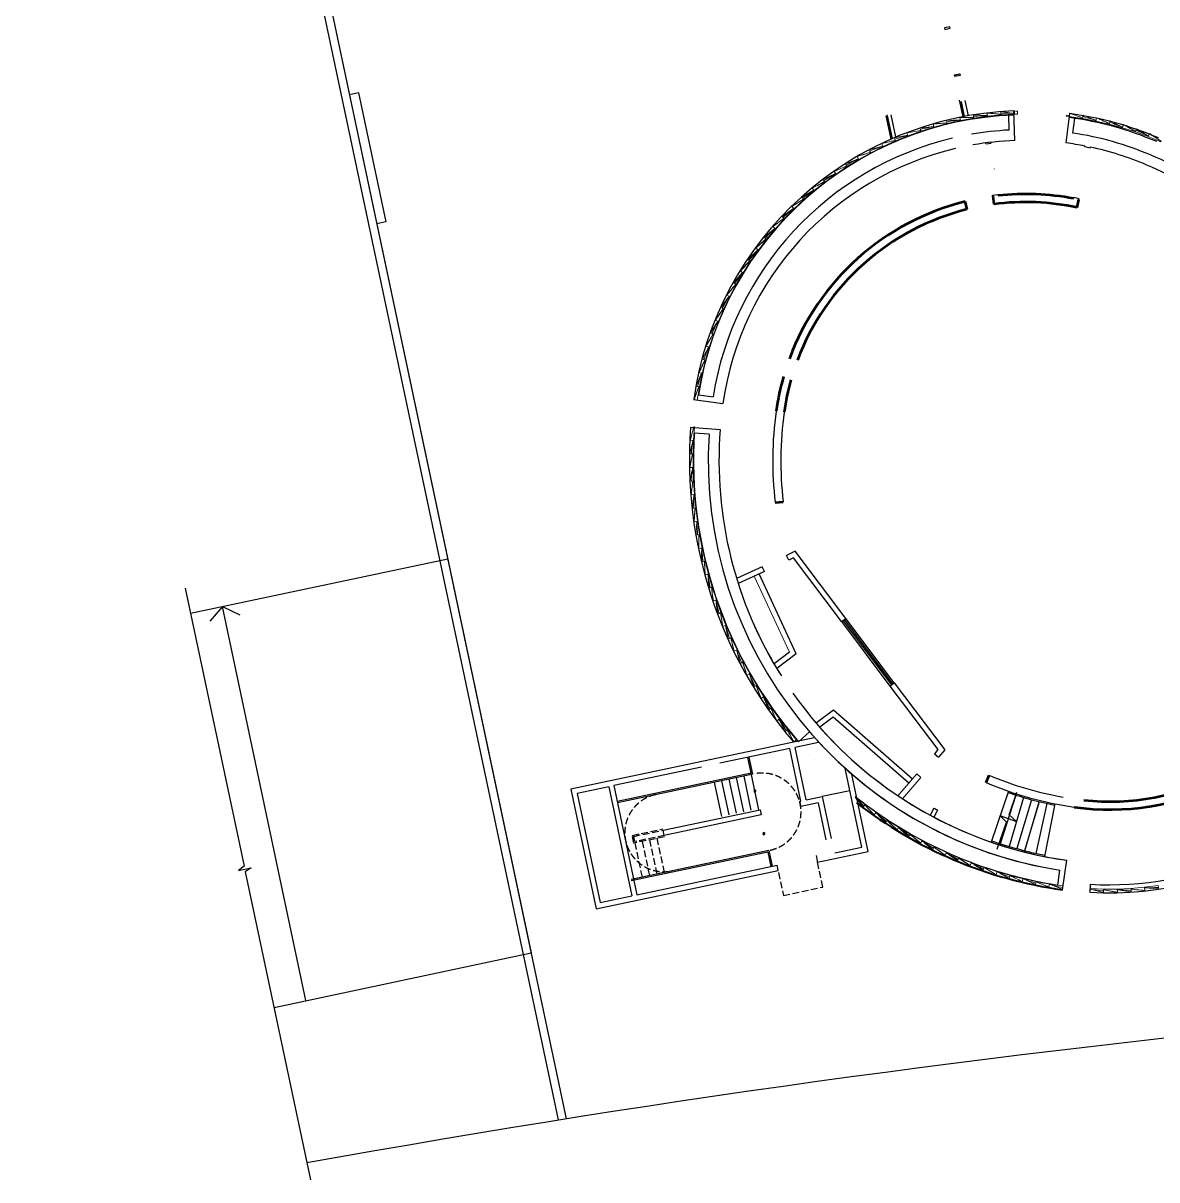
# Model space of a CAD drawing. Header units: millimetres. Extents: x 1311049 to 1489343, y -2265 to 146932.
# Drawn here: x 1319308 to 1361493, y -2265 to 40800 of the extents above; entities that cross this region are included whole.
import ezdxf

# ---------------------------------------------------------------- set-up
doc = ezdxf.new("R2010")
doc.units = ezdxf.units.MM
doc.header["$LTSCALE"] = 1000
doc.linetypes.add('E1-RV-1F$0$DASH', pattern=[0.35, 0.25, -0.1])
doc.linetypes.add('XRE1$0$DASH', pattern=[0.35, 0.25, -0.1])
doc.layers.add('A-GLAZ', color=140, linetype='CONTINUOUS', lineweight=5)
doc.layers.add('E1-RV-1F$0$A-WALL', color=7, linetype='CONTINUOUS', lineweight=5)
for name, color, linetype in [('A-WALL', 7, 'CONTINUOUS'), ('A—墙体', 7, 'CONTINUOUS'), ('A—楼梯、电梯、栏杆', 50, 'CONTINUOUS'), ('A—门窗', 135, 'CONTINUOUS'), ('E1-RV-1F$0$WRV-1-01-N1$0$AUDIT_D_120618114340-341', 1, 'CONTINUOUS')]:
    doc.layers.add(name, color=color, linetype=linetype)
doc.layers.get('E1-RV-1F$0$WRV-1-01-N1$0$AUDIT_D_120618114340-341').off()

# ---------------------------------------------------------------- blocks, each defined once
blk = doc.blocks.new('Adaptive - Lecture Hall Scale - Material 2-10355580-E1b 和 E1c 号楼一层平面图 BLDG E1b AND E1c FIRST FLOOR PLAN')
at = {"layer": 'A-GLAZ', "color": 8}
for p, q in [((36344, 44432), (36706, 44806)), ((36390, 44403), (36344, 44432))]:
    blk.add_line(p, q, dxfattribs=at)
at = {"layer": 'A-GLAZ', "lineweight": 13}
for p, q in [((36450, 44366), (36726, 44792)), ((36726, 44792), (36706, 44806)), ((36390, 44403), (36450, 44366))]:
    blk.add_line(p, q, dxfattribs=at)
at = {"layer": 'A-GLAZ', "lineweight": 13, "flags": 128}
blk.add_lwpolyline([(36706, 44806), (36660, 44749), (36615, 44691), (36570, 44634), (36525, 44576), (36480, 44518), (36435, 44461), (36390, 44403)], dxfattribs=at)
blk = doc.blocks.new('Adaptive - Lecture Hall Scale - Material 1-10355578-E1b 和 E1c 号楼一层平面图 BLDG E1b AND E1c FIRST FLOOR PLAN')
at = {"layer": 'A-GLAZ', "color": 8}
for p, q in [((35228, 42128), (35505, 42569)), ((35231, 42127), (35228, 42128))]:
    blk.add_line(p, q, dxfattribs=at)
at = {"layer": 'A-GLAZ', "lineweight": 13}
for p, q in [((35345, 42086), (35528, 42559)), ((35528, 42559), (35505, 42569)), ((35231, 42127), (35345, 42086))]:
    blk.add_line(p, q, dxfattribs=at)
at = {"layer": 'A-GLAZ', "lineweight": 13, "flags": 128}
blk.add_lwpolyline([(35505, 42569), (35466, 42505), (35427, 42442), (35388, 42379), (35348, 42316), (35309, 42253), (35270, 42190), (35231, 42127)], dxfattribs=at)
blk = doc.blocks.new('Adaptive - Lecture Hall Scale - Material 1-V70-E1b 和 E1c 号楼一层平面图 BLDG E1b AND E1c FIRST FLOOR PLAN')
at = {"layer": 'A-GLAZ', "color": 8}
for p, q in [((35413, 42607), (35708, 43035)), ((35462, 42586), (35413, 42607))]:
    blk.add_line(p, q, dxfattribs=at)
at = {"layer": 'A-GLAZ', "lineweight": 13}
for p, q in [((35528, 42559), (35731, 43025)), ((35731, 43025), (35708, 43035)), ((35462, 42586), (35528, 42559))]:
    blk.add_line(p, q, dxfattribs=at)
at = {"layer": 'A-GLAZ', "lineweight": 13, "flags": 128}
blk.add_lwpolyline([(35708, 43035), (35673, 42971), (35638, 42907), (35603, 42843), (35568, 42779), (35532, 42714), (35497, 42650), (35462, 42586)], dxfattribs=at)
blk = doc.blocks.new('Adaptive - Lecture Hall Scale - Material 2-V74-E1b 和 E1c 号楼一层平面图 BLDG E1b AND E1c FIRST FLOOR PLAN')
at = {"layer": 'A-GLAZ', "lineweight": 13}
for p, q in [((42188, 22870), (42176, 22849)), ((42624, 22620), (42188, 22870)), ((42564, 22511), (42624, 22620))]:
    blk.add_line(p, q, dxfattribs=at)
at = {"layer": 'A-GLAZ', "color": 8}
for p, q in [((42564, 22510), (42176, 22849)), ((42564, 22511), (42564, 22510))]:
    blk.add_line(p, q, dxfattribs=at)
at = {"layer": 'A-GLAZ', "lineweight": 13, "flags": 128}
blk.add_lwpolyline([(42176, 22849), (42231, 22801), (42287, 22752), (42342, 22704), (42398, 22656), (42453, 22608), (42508, 22560), (42564, 22511)], dxfattribs=at)
blk = doc.blocks.new('Adaptive - Lecture Hall Scale - Material 2-10355582-E1b 和 E1c 号楼一层平面图 BLDG E1b AND E1c FIRST FLOOR PLAN')
at = {"layer": 'A-GLAZ', "lineweight": 13}
for p, q in [((43518, 22160), (43507, 22138)), ((43976, 21952), (43518, 22160)), ((43946, 21884), (43976, 21952))]:
    blk.add_line(p, q, dxfattribs=at)
at = {"layer": 'A-GLAZ', "color": 8}
for p, q in [((43925, 21837), (43612, 22063)), ((43946, 21884), (43925, 21837))]:
    blk.add_line(p, q, dxfattribs=at)
at = {"layer": 'A-GLAZ', "lineweight": 13, "flags": 128}
blk.add_lwpolyline([(43507, 22138), (43570, 22102), (43633, 22065), (43695, 22029), (43758, 21993), (43821, 21957), (43883, 21920), (43946, 21884)], dxfattribs=at)
blk = doc.blocks.new('Adaptive - Lecture Hall Scale - Material 1-V73-E1b 和 E1c 号楼一层平面图 BLDG E1b AND E1c FIRST FLOOR PLAN')
at = {"layer": 'A-GLAZ', "lineweight": 13}
for p, q in [((43976, 21952), (43966, 21929)), ((44439, 21758), (43976, 21952)), ((44393, 21643), (44439, 21758))]:
    blk.add_line(p, q, dxfattribs=at)
at = {"layer": 'A-GLAZ', "color": 8}
for p, q in [((44393, 21642), (43966, 21929)), ((44393, 21643), (44393, 21642))]:
    blk.add_line(p, q, dxfattribs=at)
at = {"layer": 'A-GLAZ', "lineweight": 13, "flags": 128}
blk.add_lwpolyline([(43966, 21929), (44027, 21888), (44088, 21847), (44149, 21806), (44210, 21766), (44271, 21725), (44332, 21684), (44393, 21643)], dxfattribs=at)
blk = doc.blocks.new('Adaptive - Lecture Hall Scale - Material 1-10355581-E1b 和 E1c 号楼一层平面图 BLDG E1b AND E1c FIRST FLOOR PLAN')
at = {"layer": 'A-GLAZ', "lineweight": 13}
for p, q in [((44439, 21758), (44430, 21735)), ((44909, 21579), (44439, 21758)), ((44883, 21509), (44909, 21579))]:
    blk.add_line(p, q, dxfattribs=at)
at = {"layer": 'A-GLAZ', "color": 8}
for p, q in [((44866, 21461), (44539, 21666)), ((44883, 21509), (44866, 21461))]:
    blk.add_line(p, q, dxfattribs=at)
at = {"layer": 'A-GLAZ', "lineweight": 13, "flags": 128}
blk.add_lwpolyline([(44430, 21735), (44495, 21703), (44560, 21670), (44624, 21638), (44689, 21606), (44754, 21574), (44819, 21541), (44883, 21509)], dxfattribs=at)
blk = doc.blocks.new('Adaptive - Lecture Hall Scale - Material 1-V83-E1b 和 E1c 号楼一层平面图 BLDG E1b AND E1c FIRST FLOOR PLAN')
at = {"layer": 'A-GLAZ', "color": 8}
for p, q in [((34291, 37682), (34432, 38177)), ((34292, 37682), (34291, 37682))]:
    blk.add_line(p, q, dxfattribs=at)
at = {"layer": 'A-GLAZ', "lineweight": 13}
for p, q in [((34432, 38177), (34412, 38106)), ((34415, 37674), (34457, 38175)), ((34457, 38175), (34432, 38177)), ((34292, 37682), (34415, 37674))]:
    blk.add_line(p, q, dxfattribs=at)
at = {"layer": 'A-GLAZ', "lineweight": 13, "flags": 128}
blk.add_lwpolyline([(34411, 38105), (34392, 38036), (34372, 37965), (34352, 37894), (34332, 37823), (34312, 37753), (34292, 37682)], dxfattribs=at)
blk = doc.blocks.new('Adaptive - Lecture Hall Scale - Material 3-10355583-E1b 和 E1c 号楼一层平面图 BLDG E1b AND E1c FIRST FLOOR PLAN')
at = {"layer": 'A-GLAZ', "lineweight": 13}
for p, q in [((40530, 24005), (40515, 23986)), ((40931, 23702), (40530, 24005)), ((40858, 23602), (40931, 23702))]:
    blk.add_line(p, q, dxfattribs=at)
at = {"layer": 'A-GLAZ', "color": 8}
for p, q in [((40857, 23601), (40515, 23986)), ((40858, 23602), (40857, 23601))]:
    blk.add_line(p, q, dxfattribs=at)
at = {"layer": 'A-GLAZ', "lineweight": 13, "flags": 128}
blk.add_lwpolyline([(40515, 23986), (40564, 23931), (40613, 23876), (40662, 23821), (40711, 23767), (40760, 23712), (40809, 23657), (40858, 23602)], dxfattribs=at)
blk = doc.blocks.new('Adaptive - Lecture Hall Scale - Material 3-V82-E1b 和 E1c 号楼一层平面图 BLDG E1b AND E1c FIRST FLOOR PLAN')
at = {"layer": 'A-GLAZ', "color": 8}
for p, q in [((34322, 35152), (34368, 35535)), ((34373, 35156), (34322, 35152))]:
    blk.add_line(p, q, dxfattribs=at)
at = {"layer": 'A-GLAZ', "lineweight": 13}
for p, q in [((34409, 35664), (34384, 35663)), ((34446, 35163), (34409, 35664)), ((34373, 35156), (34446, 35163))]:
    blk.add_line(p, q, dxfattribs=at)
at = {"layer": 'A-GLAZ', "lineweight": 13, "flags": 128}
blk.add_lwpolyline([(34384, 35663), (34382, 35591), (34380, 35518), (34379, 35446), (34377, 35373), (34376, 35301), (34374, 35229), (34373, 35156)], dxfattribs=at)
blk = doc.blocks.new('Adaptive - Lecture Hall Scale - Material 2-V72-E1b 和 E1c 号楼一层平面图 BLDG E1b AND E1c FIRST FLOOR PLAN')
at = {"layer": 'A-GLAZ', "color": 8}
for p, q in [((38641, 47174), (39094, 47431)), ((38643, 47172), (38641, 47174))]:
    blk.add_line(p, q, dxfattribs=at)
at = {"layer": 'A-GLAZ', "lineweight": 13}
for p, q in [((38725, 47081), (39110, 47412)), ((39110, 47412), (39094, 47431)), ((38643, 47172), (38725, 47081))]:
    blk.add_line(p, q, dxfattribs=at)
at = {"layer": 'A-GLAZ', "lineweight": 13, "flags": 128}
blk.add_lwpolyline([(39094, 47431), (39029, 47394), (38965, 47357), (38901, 47320), (38836, 47283), (38772, 47246), (38708, 47209), (38643, 47172)], dxfattribs=at)
blk = doc.blocks.new('Adaptive - Lecture Hall Scale - Material 3-10355579-E1b 和 E1c 号楼一层平面图 BLDG E1b AND E1c FIRST FLOOR PLAN')
at = {"layer": 'A-GLAZ', "color": 8}
for p, q in [((35841, 43538), (36171, 43941)), ((35889, 43514), (35841, 43538))]:
    blk.add_line(p, q, dxfattribs=at)
at = {"layer": 'A-GLAZ', "lineweight": 13}
for p, q in [((35952, 43481), (36192, 43929)), ((36192, 43929), (36171, 43941)), ((35889, 43514), (35952, 43481))]:
    blk.add_line(p, q, dxfattribs=at)
at = {"layer": 'A-GLAZ', "lineweight": 13, "flags": 128}
blk.add_lwpolyline([(36171, 43941), (36130, 43880), (36090, 43819), (36050, 43758), (36009, 43697), (35969, 43636), (35929, 43575), (35889, 43514)], dxfattribs=at)
blk = doc.blocks.new('Adaptive - Lecture Hall Scale - Material 3-V71-E1b 和 E1c 号楼一层平面图 BLDG E1b AND E1c FIRST FLOOR PLAN')
at = {"layer": 'A-GLAZ', "color": 8}
for p, q in [((36623, 44862), (36999, 45221)), ((36626, 44860), (36623, 44862))]:
    blk.add_line(p, q, dxfattribs=at)
at = {"layer": 'A-GLAZ', "lineweight": 13}
for p, q in [((37019, 45207), (36999, 45221)), ((36626, 44860), (36726, 44792)), ((36726, 44792), (37019, 45207))]:
    blk.add_line(p, q, dxfattribs=at)
at = {"layer": 'A-GLAZ', "lineweight": 13, "flags": 128}
blk.add_lwpolyline([(36999, 45221), (36946, 45170), (36892, 45118), (36839, 45067), (36786, 45015), (36732, 44963), (36679, 44912), (36626, 44860)], dxfattribs=at)
blk = doc.blocks.new('E1-RV-1F$0$3')
at = {"layer": 'A—楼梯、电梯、栏杆'}
h = blk.add_hatch(color=256, dxfattribs=at)
edge = h.paths.add_edge_path()
edge.add_arc((10773785, -7567737), 20, 138.7891, 318.7891, ccw=False)
edge.add_arc((10773785, -7567737), 20, -41.2109, 138.7891, ccw=False)
blk.add_lwpolyline([(10773800, -7567750, -1), (10773770, -7567724, -1)], format="xyb", close=True, dxfattribs=at)

msp = doc.modelspace()

# ---------------------------------------------------------------- linework, layer by layer
at = {"layer": 'A-GLAZ', "color": 8}
for p, q in [((1356195, 37538, 0), (1356304, 37519, 0)), ((1356195, 37535, 0), (1356195, 37538, 0)), ((1358128, 37379, 0), (1358229, 37348, 0)), ((1350567, 11619, 0), (1350314, 11911, 0)), ((1350598, 11660, 0), (1350567, 11619, 0))]:
    msp.add_line(p, q, dxfattribs=at)
at = {"layer": 'A-GLAZ', "lineweight": 13}
for p, q in [((1356195, 37535, 0), (1356199, 37413, 0)), ((1356306, 37415, 0), (1356304, 37516, 0)), ((1356199, 37413, 0), (1356306, 37415, 0)), ((1358126, 37368, 0), (1358123, 37334, 0)), ((1358123, 37334, 0), (1358226, 37323, 0)), ((1358226, 37323, 0), (1358229, 37348, 0)), ((1348757, 13378, 0), (1348755, 13376, 0)), ((1350642, 11719, 0), (1350272, 12006, 0)), ((1350598, 11660, 0), (1350642, 11719, 0))]:
    msp.add_line(p, q, dxfattribs=at)
at = {"layer": 'A-GLAZ', "lineweight": 13, "elevation": 0, "flags": 128}
for points in [[(1356304, 37516), (1356249, 37525), (1356195, 37535)], [(1358229, 37348), (1358178, 37358), (1358126, 37368)], [(1350282, 11958), (1350334, 11908), (1350387, 11859), (1350440, 11809), (1350492, 11759), (1350545, 11710), (1350598, 11660)]]:
    msp.add_lwpolyline(points, dxfattribs=at)
at = {"layer": 'A-GLAZ', "color": 8, "elevation": 0, "flags": 128}
msp.add_lwpolyline([(1356304, 37516), (1356304, 37517), (1356304, 37519)], dxfattribs=at)
at = {"layer": 'A-GLAZ', "color": 8}
msp.add_polyline3d([(1358128, 37379, 0), (1358127, 37377, 0), (1358127, 37375, 0), (1358127, 37373, 0), (1358127, 37371, 0), (1358126, 37368, 0)], dxfattribs=at)
at = {"layer": 'A-WALL'}
for p, q in [((1355125, 36303, 0), (1355121, 36337, 0)), ((1355125, 36303, 0), (1355324, 36329, 0)), ((1355324, 36329, 0), (1355319, 36363, 0)), ((1355452, 35367, 0), (1355451, 35378, 0)), ((1355381, 34389, 0), (1355579, 34416, 0)), ((1355385, 34355, 0), (1355381, 34389, 0)), ((1355584, 34379, 0), (1355579, 34416, 0)), ((1358400, 34268, 0), (1358408, 34305, 0)), ((1358604, 34263, 0), (1358408, 34305, 0)), ((1358596, 34229, 0), (1358604, 34263, 0)), ((1347825, 17376, 0), (1347249, 16944, 0)), ((1348075, 17313, 0), (1347351, 16771, 0))]:
    msp.add_line(p, q, dxfattribs=at)
at = {"layer": 'A-WALL', "lineweight": 53}
for p, q in [((1354437, 33869, 0), (1354365, 34160, 0)), ((1355385, 34355, 0), (1355425, 34057, 0)), ((1358534, 33935, 0), (1358596, 34229, 0)), ((1347294, 22949, 0), (1347592, 22982, 0)), ((1355137, 12525, 0), (1355251, 12802, 0))]:
    msp.add_line(p, q, dxfattribs=at)
at = {"layer": 'A-WALL', "lineweight": 13}
for p, q in [((1347825, 17376, 0), (1346511, 20208, 0)), ((1352559, 12846, 0), (1351856, 12038, 0)), ((1352710, 12715, 0), (1352024, 11926, 0)), ((1352559, 12846, 0), (1352710, 12715, 0))]:
    msp.add_line(p, q, dxfattribs=at)
at = {"layer": 'A-WALL', "lineweight": 53}
for centre, radius, start, end in [((1356628, 25045, 0), 9392, 103.9458, 159.687), ((1356628, 25045, 0), 9092, 77.9019, 97.6032), ((1356628, 25045, 0), 9392, 79.1221, 96.383), ((1356628, 25045, 0), 9092, 103.9458, 159.3673), ((1356628, 25045, 0), 9392, 163.9212, 171.9799), ((1356628, 25045, 0), 9092, 164.241, 171.9807), ((1359737, 20912, 0), 9392, 261.9312, 329.9653), ((1359737, 20912, 0), 9092, 263.9012, 329.9653)]:
    msp.add_arc(centre, radius, start, end, dxfattribs=at)
at = {"layer": 'A-WALL'}
for radius, start, end in [(13038, 171.9248, 186.9364), (12738, 171.9241, 186.9528), (16138, 175.6447, 220.583), (13038, 246.9747, 261.9863), (12738, 246.9583, 259.8967)]:
    msp.add_arc((1360237, 24524, 0), radius, start, end, dxfattribs=at)
at = {"layer": 'A-WALL', "lineweight": 40}
msp.add_arc((1360236, 24524, 0), 16150, 232.1208, 261.9814, dxfattribs=at)
at = {"layer": 'A—墙体'}
for p, q in [((1356215, 36430, 0), (1356175, 37529, 0)), ((1356000, 36820, 0), (1355980, 37370, 0)), ((1358114, 36340, 0), (1358258, 37430, 0)), ((1358364, 36709, 0), (1358436, 37254, 0)), ((1358813, 36192, 0), (1358820, 36226, 0)), ((1359008, 36150, 0), (1358813, 36192, 0)), ((1359008, 36150, 0), (1359016, 36184, 0)), ((1358400, 34268), (1358408, 34305)), ((1358604, 34263), (1358408, 34305)), ((1358534, 33935), (1358596, 34229)), ((1358596, 34229), (1358604, 34263)), ((1344258, 26789, 0), (1345348, 26635, 0)), ((1344436, 26966, 0), (1344981, 26889, 0)), ((1345242, 25664, 0), (1344145, 25750, 0)), ((1344829, 25496, 0), (1344281, 25538, 0)), ((1348039, 21137, 0), (1347712, 20985, 0)), ((1349919, 18639, 0), (1348039, 21137, 0)), ((1347796, 20804, 0), (1347712, 20985, 0)), ((1347977, 20888, 0), (1347796, 20804, 0)), ((1349759, 18518, 0), (1347977, 20888, 0)), ((1346805, 20564, 0), (1345857, 20125, 0)), ((1346889, 20383, 0), (1345917, 19932, 0)), ((1348075, 17313, 0), (1346693, 20292, 0)), ((1346889, 20383, 0), (1346805, 20564, 0)), ((1349759, 18518, 0), (1349919, 18639, 0)), ((1351563, 16121, 0), (1351722, 16241, 0)), ((1351563, 16121, 0), (1353345, 13752, 0)), ((1351722, 16241, 0), (1353602, 13743, 0)), ((1348162, 14044), (1348573, 14410)), ((1348746, 14189), (1339684, 12279)), ((1347838, 13794), (1345227, 13243)), ((1348251, 11837), (1347838, 13794)), ((1348903, 14018), (1348033, 13835)), ((1348446, 11878), (1348033, 13835)), ((1346397, 12875), (1346273, 13464)), ((1346397, 12875), (1346273, 13464)), ((1346456, 12838), (1346322, 13474)), ((1346456, 12838), (1346322, 13474)), ((1353345, 13752, 0), (1353215, 13601, 0)), ((1353215, 13601, 0), (1353366, 13470, 0)), ((1353602, 13743, 0), (1353366, 13470, 0)), ((1344550, 13100), (1341291, 12414)), ((1350518, 10120), (1349885, 13109)), ((1346396, 12876), (1341415, 11827)), ((1346396, 12876), (1341415, 11827)), ((1346456, 12838), (1341426, 11778)), ((1346456, 12838), (1341426, 11778)), ((1350755, 9966), (1350137, 12885)), ((1339684, 12279), (1340624, 7827)), ((1341096, 12372), (1339921, 12125)), ((1339921, 12125), (1340779, 8064)), ((1341096, 12372), (1341953, 8312)), ((1341291, 12414), (1342149, 8353)), ((1350073, 12222), (1349043, 12004)), ((1348202, 11826), (1348251, 11837)), ((1348202, 11826), (1348243, 11631)), ((1348889, 11767), (1348243, 11631)), ((1348446, 11878), (1349043, 12004)), ((1348889, 11767), (1349178, 10397)), ((1349043, 12004), (1349374, 10438)), ((1343123, 10756), (1346734, 11517)), ((1346775, 11321), (1343165, 10560)), ((1346734, 11517), (1346775, 11321)), ((1353201, 11574), (1353058, 11310)), ((1353333, 11503), (1353189, 11239)), ((1343165, 10560), (1343123, 10756)), ((1347054, 10001), (1341927, 8920)), ((1347005, 9990), (1341927, 8920)), ((1347016, 9941), (1341937, 8871)), ((1347016, 9941), (1341937, 8871)), ((1347016, 9941), (1347129, 9403)), ((1347016, 9941), (1347129, 9403)), ((1347054, 10001), (1347178, 9413)), ((1347054, 10001), (1347178, 9413)), ((1348872, 9567), (1350755, 9966)), ((1349515, 9908), (1350518, 10120)), ((1348816, 9812), (1348857, 9617)), ((1348816, 9812), (1348857, 9617)), ((1348872, 9567), (1348861, 9616)), ((1357984, 8532, 0), (1358139, 9633, 0)), ((1357984, 8532), (1358139, 9633)), ((1340624, 7827), (1347400, 9256)), ((1342149, 8353), (1347359, 9451)), ((1347400, 9256), (1347359, 9451)), ((1357807, 8709, 0), (1357885, 9266, 0)), ((1357807, 8709), (1357885, 9266)), ((1359018, 8741, 0), (1358998, 8442, 0)), ((1340779, 8064), (1341953, 8312))]:
    msp.add_line(p, q, dxfattribs=at)
at = {"layer": 'A—墙体', "elevation": 0}
for points in [[(1352396, 12658), (1349461, 15220), (1348830, 14746)], [(1352264, 12507), (1349451, 14962), (1348950, 14586)]]:
    msp.add_lwpolyline(points, dxfattribs=at)
at = {"layer": 'A—墙体'}
for centre, radius, start, end in [((1356628, 25045, 0), 12492, 92.079, 171.9738), ((1356628, 25045, 0), 12342, 92.079, 171.0456), ((1356628, 25045, 0), 12342, 66.783, 82.5038), ((1356628, 25045, 0), 12492, 66.783, 82.5038), ((1356628, 25045, 0), 11792, 93.0509, 99.9217), ((1356628, 25045, 0), 11792, 66.783, 81.532), ((1356628, 25045, 0), 11792, 103.4295, 171.0031), ((1356628, 25045, 0), 11392, 92.079, 100.0182), ((1356628, 25045, 0), 11392, 78.9079, 82.5038), ((1356628, 25045, 0), 11392, 66.783, 77.9019), ((1356628, 25045, 0), 11392, 103.3331, 171.9756), ((1354578, 20267, 0), 16991, 44.8972, 66.7827), ((1354578, 20267, 0), 16591, 44.4233, 66.7827), ((1356628, 25045), 9092, 77.902, 97.6034), ((1360237, 24524, 0), 15988, 176.3624, 220.8777), ((1360237, 24524, 0), 15438, 176.3918, 261.2392), ((1360237, 24524, 0), 15038, 175.6495, 212.2624), ((1360237, 24524), 15038, 203.4404, 212.2624), ((1359737, 20912, 0), 12492, 266.6091, 338.1022), ((1360237, 24524, 0), 15038, 215.2134, 261.9815), ((1360237, 24524), 15038, 220.9098, 236.6267), ((1360237, 24524), 15438, 220.9296, 261.2392), ((1359737, 20912, 0), 12192, 266.6174, 320.5403), ((1360236, 24524, 0), 16000, 231.4802, 261.2655), ((1360236, 24524), 16000, 231.4806, 261.2655), ((1360236, 24524), 16150, 232.1212, 261.9815), ((1360237, 24524), 15038, 237.3943, 261.9816), ((1360237, 24524), 14738, 241.4847, 242.0679)]:
    msp.add_arc(centre, radius, start, end, dxfattribs=at)
at = {"layer": 'A—楼梯、电梯、栏杆'}
for p, q in [((1319308, 94030), (1339221, -35)), ((1319601, 94092), (1339518, 13)), ((1319601, 94092), (1338211, 6184)), ((1331792, 38199), (1331449, 38126)), ((1331792, 38199), (1332806, 33405)), ((1332806, 33405), (1332464, 33332)), ((1325535, 18832), (1335105, 20858)), ((1325337, 19767), (1327531, 9408)), ((1345305, 11266), (1345036, 12539)), ((1345305, 11266), (1345036, 12539)), ((1345579, 11324), (1345310, 12597)), ((1345579, 11324), (1345310, 12597)), ((1345853, 11382), (1345584, 12654)), ((1345853, 11382), (1345584, 12654)), ((1346127, 11440), (1345858, 12712)), ((1346127, 11440), (1345858, 12712)), ((1346401, 11498), (1346132, 12770)), ((1346401, 11498), (1346132, 12770)), ((1346685, 11506), (1346396, 12877)), ((1346685, 11506), (1346396, 12877)), ((1355977, 12201), (1355323, 10311)), ((1355977, 12201), (1355323, 10311)), ((1356246, 12059), (1355667, 10250)), ((1356246, 12059), (1355667, 10250)), ((1356534, 11971), (1355997, 10148)), ((1356534, 11971), (1355997, 10148)), ((1356823, 11889), (1356285, 10066)), ((1356823, 11889), (1356285, 10066)), ((1357113, 11814), (1356561, 9942)), ((1357113, 11814), (1356561, 9942)), ((1356575, 9990), (1357113, 11814)), ((1356998, 9890), (1357408, 11745)), ((1356998, 9890), (1357408, 11745)), ((1357324, 9771), (1357711, 11733)), ((1357324, 9771), (1357711, 11733)), ((1327531, 9408), (1327316, 9257)), ((1327316, 9257), (1327789, 9357)), ((1327789, 9357), (1327574, 9206)), ((1327574, 9206), (1330003, -2265)), ((1328643, 4157), (1338211, 6184))]:
    msp.add_line(p, q, dxfattribs=at)
at = {"layer": 'A—楼梯、电梯、栏杆', "linetype": 'XRE1$0$DASH'}
for p, q in [((1343165, 10559), (1342069, 10328)), ((1343175, 10510), (1342079, 10279)), ((1342622, 9066), (1342353, 10337)), ((1342896, 9124), (1342627, 10395)), ((1343170, 9182), (1342901, 10452)), ((1342348, 9008), (1342079, 10279))]:
    msp.add_line(p, q, dxfattribs=at)
at = {"layer": 'A—楼梯、电梯、栏杆', "linetype": 'E1-RV-1F$0$DASH'}
for p, q in [((1349064, 8636), (1348858, 9614)), ((1347416, 9179), (1347596, 8326)), ((1347596, 8326), (1349064, 8636)), ((1347596, 8326), (1349064, 8636))]:
    msp.add_line(p, q, dxfattribs=at)
at = {"layer": 'A—楼梯、电梯、栏杆'}
for points in [[(1332299, 35802, 0, 0, 0), (1332137, 35767, 80, 0, 0), (1331957, 35729, 0, 0, 0)], [(1346503, 12201, 0, 0, 0), (1342245, 11303, 0, 0, 0), (1342580, 9713, 0, 0, 0), (1344944, 10212, 40, 0, 0), (1345090, 10243, 0, 0, 0)]]:
    msp.add_lwpolyline(points, format="xyseb", dxfattribs=at)
for points in [[(1326723, 19084), (1326252, 18538)], [(1326723, 19084), (1327375, 18775)], [(1329831, 4409), (1326723, 19084)], [(1355548, 10042), (1355897, 11053), (1355656, 11297), (1356274, 11080), (1355993, 11329), (1356285, 12173)]]:
    msp.add_lwpolyline(points, dxfattribs=at)
at = {"layer": 'A—楼梯、电梯、栏杆', "linetype": 'XRE1$0$DASH'}
for points in [[(1342079, 10279), (1342030, 10269), (1341968, 10562), (1343113, 10804)], [(1342069, 10328), (1342028, 10524), (1343124, 10755)]]:
    msp.add_lwpolyline(points, dxfattribs=at)
for centre, start, end in [((1346804, 11429), 281.8849, 101.9212), ((1343145, 10658), 101.9031, 281.9031)]:
    msp.add_arc(centre, 1450, start, end, dxfattribs=at)
at = {"layer": 'A—楼梯、电梯、栏杆'}
for centre, radius, start, end in [((1360237, 24524), 13088, 250.9298, 258.8305), ((1360237, 24524), 13088, 250.9298, 258.8305), ((1360237, 24524), 14988, 250.9298, 258.8305), ((1360237, 24524), 14988, 250.9298, 258.8305), ((1414286, -470051), 475963, 90.34467, 100.21599)]:
    msp.add_arc(centre, radius, start, end, dxfattribs=at)
at = {"layer": 'A—门窗', "extrusion": (0, 0, -1)}
for p, q in [((1353786, 40668), (1353591, 40627)), ((1353591, 40627), (1353603, 40568)), ((1353603, 40568), (1353799, 40609)), ((1353799, 40609), (1353786, 40668)), ((1353962, 38874), (1354157, 38915)), ((1353974, 38815), (1353962, 38874)), ((1354170, 38856), (1353974, 38815)), ((1354157, 38915), (1354170, 38856))]:
    msp.add_line(p, q, dxfattribs=at)
at = {"layer": 'A—门窗'}
for p, q in [((1353797, 40609), (1353785, 40668)), ((1353959, 38866), (1354155, 38907)), ((1353972, 38808), (1353959, 38866)), ((1354156, 38915), (1354168, 38856)), ((1354286, 37316), (1354156, 37933)), ((1354482, 37351), (1354364, 37916)), ((1354198, 37881), (1354315, 37321)), ((1354340, 37326), (1354222, 37886)), ((1351607, 36483), (1351417, 37350)), ((1351472, 37361), (1351447, 37356)), ((1351447, 37356), (1351628, 36493)), ((1351652, 36503), (1351472, 37361)), ((1351787, 36561), (1351613, 37391)), ((1349759, 18518, 0), (1351563, 16121, 0)), ((1349812, 18558, 0), (1351616, 16161, 0)), ((1351669, 16201, 0), (1349866, 18599, 0)), ((1351722, 16241, 0), (1349919, 18639, 0))]:
    msp.add_line(p, q, dxfattribs=at)
at = {"layer": 'E1-RV-1F$0$A-WALL'}
for p, q in [((1348746, 14189), (1339684, 12279)), ((1347838, 13794), (1345227, 13243)), ((1348251, 11837), (1347838, 13794)), ((1348903, 14018), (1348033, 13835)), ((1348446, 11878), (1348033, 13835)), ((1344550, 13100), (1341291, 12414)), ((1339684, 12279), (1340624, 7827)), ((1341096, 12372), (1339921, 12125)), ((1339921, 12125), (1340779, 8064)), ((1341096, 12372), (1341953, 8312)), ((1341291, 12414), (1342149, 8353)), ((1348202, 11826), (1348251, 11837)), ((1348202, 11826), (1348243, 11631)), ((1348889, 11767), (1348243, 11631)), ((1348446, 11878), (1349043, 12004)), ((1348889, 11767), (1349178, 10397)), ((1349043, 12004), (1349374, 10438)), ((1343123, 10756), (1346734, 11517)), ((1346775, 11321), (1343165, 10560)), ((1346734, 11517), (1346775, 11321)), ((1343165, 10560), (1343123, 10756)), ((1348816, 9812), (1348857, 9617)), ((1348816, 9812), (1348857, 9617)), ((1340624, 7827), (1347400, 9256)), ((1342149, 8353), (1347359, 9451)), ((1347400, 9256), (1347359, 9451)), ((1340779, 8064), (1341953, 8312))]:
    msp.add_line(p, q, dxfattribs=at)

# ---------------------------------------------------------------- block references
at = {"layer": 'A-GLAZ', "color": 8}
for name, p, rotation in [('Adaptive - Lecture Hall Scale - Material 1-10355578-E1b 和 E1c 号楼一层平面图 BLDG E1b AND E1c FIRST FLOOR PLAN', (1299828, 45281, 0), 301.5392720714489), ('Adaptive - Lecture Hall Scale - Material 3-10355579-E1b 和 E1c 号楼一层平面图 BLDG E1b AND E1c FIRST FLOOR PLAN', (1298362, 40561, 0), 306.2334942936712), ('Adaptive - Lecture Hall Scale - Material 1-10355578-E1b 和 E1c 号楼一层平面图 BLDG E1b AND E1c FIRST FLOOR PLAN', (1301676, 49864, 0), 296.8450498492268), ('Adaptive - Lecture Hall Scale - Material 2-10355580-E1b 和 E1c 号楼一层平面图 BLDG E1b AND E1c FIRST FLOOR PLAN', (1298362, 40561, 0), 306.233494293671), ('Adaptive - Lecture Hall Scale - Material 1-10355578-E1b 和 E1c 号楼一层平面图 BLDG E1b AND E1c FIRST FLOOR PLAN', (1309372, 62498, 0), 282.7623831825602), ('Adaptive - Lecture Hall Scale - Material 3-10355579-E1b 和 E1c 号楼一层平面图 BLDG E1b AND E1c FIRST FLOOR PLAN', (1306464, 58502, 0), 287.4566054047822), ('Adaptive - Lecture Hall Scale - Material 1-V70-E1b 和 E1c 号楼一层平面图 BLDG E1b AND E1c FIRST FLOOR PLAN', (1297286, 35738, 0), 310.9277165158935), ('Adaptive - Lecture Hall Scale - Material 2-V72-E1b 和 E1c 号楼一层平面图 BLDG E1b AND E1c FIRST FLOOR PLAN', (1297933, 11202, 0), 334.3988276270044), ('Adaptive - Lecture Hall Scale - Material 2-10355580-E1b 和 E1c 号楼一层平面图 BLDG E1b AND E1c FIRST FLOOR PLAN', (1296609, 30842, 0), 315.6219387381157), ('Adaptive - Lecture Hall Scale - Material 1-10355578-E1b 和 E1c 号楼一层平面图 BLDG E1b AND E1c FIRST FLOOR PLAN', (1312597, 66243, 0), 278.0681609603378), ('Adaptive - Lecture Hall Scale - Material 1-V70-E1b 和 E1c 号楼一层平面图 BLDG E1b AND E1c FIRST FLOOR PLAN', (1312597, 66243, 0), 278.068160960338), ('Adaptive - Lecture Hall Scale - Material 1-10355578-E1b 和 E1c 号楼一层平面图 BLDG E1b AND E1c FIRST FLOOR PLAN', (1316118, 69711, 0), 273.3739387381159), ('Adaptive - Lecture Hall Scale - Material 3-V71-E1b 和 E1c 号楼一层平面图 BLDG E1b AND E1c FIRST FLOOR PLAN', (1296999, 16055, 0), 329.7046054047826), ('Adaptive - Lecture Hall Scale - Material 3-10355579-E1b 和 E1c 号楼一层平面图 BLDG E1b AND E1c FIRST FLOOR PLAN', (1296334, 25908, 0), 320.316160960338), ('Adaptive - Lecture Hall Scale - Material 1-10355578-E1b 和 E1c 号楼一层平面图 BLDG E1b AND E1c FIRST FLOOR PLAN', (1297286, 35738, 0), 310.9277165158935), ('Adaptive - Lecture Hall Scale - Material 2-10355580-E1b 和 E1c 号楼一层平面图 BLDG E1b AND E1c FIRST FLOOR PLAN', (1309372, 62498, 0), 282.76238318256), ('Adaptive - Lecture Hall Scale - Material 2-V72-E1b 和 E1c 号楼一层平面图 BLDG E1b AND E1c FIRST FLOOR PLAN', (1301676, 49864, 0), 296.8450498492266), ('Adaptive - Lecture Hall Scale - Material 2-10355580-E1b 和 E1c 号楼一层平面图 BLDG E1b AND E1c FIRST FLOOR PLAN', (1296999, 16055, 0), 329.7046054047826), ('Adaptive - Lecture Hall Scale - Material 2-10355580-E1b 和 E1c 号楼一层平面图 BLDG E1b AND E1c FIRST FLOOR PLAN', (1297933, 11202, 0), 334.3988276270049), ('Adaptive - Lecture Hall Scale - Material 1-10355578-E1b 和 E1c 号楼一层平面图 BLDG E1b AND E1c FIRST FLOOR PLAN', (1296334, 25908, 0), 320.3161609603383), ('Adaptive - Lecture Hall Scale - Material 3-10355579-E1b 和 E1c 号楼一层平面图 BLDG E1b AND E1c FIRST FLOOR PLAN', (1297933, 11202, 0), 334.3988276270046), ('Adaptive - Lecture Hall Scale - Material 1-10355578-E1b 和 E1c 号楼一层平面图 BLDG E1b AND E1c FIRST FLOOR PLAN', (1296465, 20968, 0), 325.0103831825606), ('Adaptive - Lecture Hall Scale - Material 1-10355578-E1b 和 E1c 号楼一层平面图 BLDG E1b AND E1c FIRST FLOOR PLAN', (1296999, 16055, 0), 329.7046054047826), ('Adaptive - Lecture Hall Scale - Material 1-V70-E1b 和 E1c 号楼一层平面图 BLDG E1b AND E1c FIRST FLOOR PLAN', (1297933, 11202, 0), 334.398827627005), ('Adaptive - Lecture Hall Scale - Material 2-V72-E1b 和 E1c 号楼一层平面图 BLDG E1b AND E1c FIRST FLOOR PLAN', (1311414, -14883, 0), 2.564160960337892), ('Adaptive - Lecture Hall Scale - Material 1-10355578-E1b 和 E1c 号楼一层平面图 BLDG E1b AND E1c FIRST FLOOR PLAN', (1299262, 6442, 0), 339.0930498492267), ('Adaptive - Lecture Hall Scale - Material 1-V70-E1b 和 E1c 号楼一层平面图 BLDG E1b AND E1c FIRST FLOOR PLAN', (1299262, 6442, 0), 339.0930498492271), ('Adaptive - Lecture Hall Scale - Material 2-10355580-E1b 和 E1c 号楼一层平面图 BLDG E1b AND E1c FIRST FLOOR PLAN', (1305510, -6967, 0), 353.1757165158937), ('Adaptive - Lecture Hall Scale - Material 2-V72-E1b 和 E1c 号楼一层平面图 BLDG E1b AND E1c FIRST FLOOR PLAN', (1318531, -21730, 0), 11.95260540478263), ('Adaptive - Lecture Hall Scale - Material 3-10355579-E1b 和 E1c 号楼一层平面图 BLDG E1b AND E1c FIRST FLOOR PLAN', (1305510, -6967, 0), 353.1757165158937), ('Adaptive - Lecture Hall Scale - Material 1-10355578-E1b 和 E1c 号楼一层平面图 BLDG E1b AND E1c FIRST FLOOR PLAN', (1303063, -2673, 0), 348.4814942936718), ('Adaptive - Lecture Hall Scale - Material 1-V70-E1b 和 E1c 号楼一层平面图 BLDG E1b AND E1c FIRST FLOOR PLAN', (1305510, -6967, 0), 353.175716515894), ('Adaptive - Lecture Hall Scale - Material 1-10355578-E1b 和 E1c 号楼一层平面图 BLDG E1b AND E1c FIRST FLOOR PLAN', (1305510, -6967, 0), 353.1757165158937), ('Adaptive - Lecture Hall Scale - Material 1-V70-E1b 和 E1c 号楼一层平面图 BLDG E1b AND E1c FIRST FLOOR PLAN', (1308300, -11046, 0), 357.8699387381158), ('Adaptive - Lecture Hall Scale - Material 3-V71-E1b 和 E1c 号楼一层平面图 BLDG E1b AND E1c FIRST FLOOR PLAN', (1318531, -21730, 0), 11.95260540478263), ('Adaptive - Lecture Hall Scale - Material 2-10355580-E1b 和 E1c 号楼一层平面图 BLDG E1b AND E1c FIRST FLOOR PLAN', (1318531, -21730, 0), 11.95260540478263), ('Adaptive - Lecture Hall Scale - Material 1-10355578-E1b 和 E1c 号楼一层平面图 BLDG E1b AND E1c FIRST FLOOR PLAN', (1311414, -14883, 0), 2.564160960338198), ('Adaptive - Lecture Hall Scale - Material 3-10355579-E1b 和 E1c 号楼一层平面图 BLDG E1b AND E1c FIRST FLOOR PLAN', (1318531, -21730, 0), 11.95260540478263), ('Adaptive - Lecture Hall Scale - Material 1-10355578-E1b 和 E1c 号楼一层平面图 BLDG E1b AND E1c FIRST FLOOR PLAN', (1314832, -18453, 0), 7.25838318256041), ('Adaptive - Lecture Hall Scale - Material 1-V70-E1b 和 E1c 号楼一层平面图 BLDG E1b AND E1c FIRST FLOOR PLAN', (1318531, -21730, 0), 11.95260540478263), ('Adaptive - Lecture Hall Scale - Material 1-10355578-E1b 和 E1c 号楼一层平面图 BLDG E1b AND E1c FIRST FLOOR PLAN', (1318531, -21730, 0), 11.95260540478263), ('Adaptive - Lecture Hall Scale - Material 2-V74-E1b 和 E1c 号楼一层平面图 BLDG E1b AND E1c FIRST FLOOR PLAN', (1305064, 53416, 0), 296.3526054047828), ('Adaptive - Lecture Hall Scale - Material 2-10355582-E1b 和 E1c 号楼一层平面图 BLDG E1b AND E1c FIRST FLOOR PLAN', (1306987, 56823, 0), 292.7526054047823), ('Adaptive - Lecture Hall Scale - Material 1-V73-E1b 和 E1c 号楼一层平面图 BLDG E1b AND E1c FIRST FLOOR PLAN', (1306987, 56823, 0), 292.7526054047826), ('Adaptive - Lecture Hall Scale - Material 1-10355581-E1b 和 E1c 号楼一层平面图 BLDG E1b AND E1c FIRST FLOOR PLAN', (1306987, 56823, 0), 292.7526054047825), ('Adaptive - Lecture Hall Scale - Material 1-V73-E1b 和 E1c 号楼一层平面图 BLDG E1b AND E1c FIRST FLOOR PLAN', (1305064, 53416, 0), 296.3526054047825), ('Adaptive - Lecture Hall Scale - Material 2-10355582-E1b 和 E1c 号楼一层平面图 BLDG E1b AND E1c FIRST FLOOR PLAN', (1303358, 49894, 0), 299.9526054047824), ('Adaptive - Lecture Hall Scale - Material 1-V83-E1b 和 E1c 号楼一层平面图 BLDG E1b AND E1c FIRST FLOOR PLAN', (1318531, -21730, 0), 11.95260540478263), ('Adaptive - Lecture Hall Scale - Material 1-10355581-E1b 和 E1c 号楼一层平面图 BLDG E1b AND E1c FIRST FLOOR PLAN', (1303358, 49894, 0), 299.9526054047827), ('Adaptive - Lecture Hall Scale - Material 3-10355583-E1b 和 E1c 号楼一层平面图 BLDG E1b AND E1c FIRST FLOOR PLAN', (1298302, 31076, 0), 317.9526054047822), ('Adaptive - Lecture Hall Scale - Material 1-10355581-E1b 和 E1c 号楼一层平面图 BLDG E1b AND E1c FIRST FLOOR PLAN', (1301878, 46273, 0), 303.5526054047827), ('Adaptive - Lecture Hall Scale - Material 1-V73-E1b 和 E1c 号楼一层平面图 BLDG E1b AND E1c FIRST FLOOR PLAN', (1300627, 42566, 0), 307.1526054047824), ('Adaptive - Lecture Hall Scale - Material 3-V82-E1b 和 E1c 号楼一层平面图 BLDG E1b AND E1c FIRST FLOOR PLAN', (1318531, -21730, 0), 11.95260540478263), ('Adaptive - Lecture Hall Scale - Material 1-V73-E1b 和 E1c 号楼一层平面图 BLDG E1b AND E1c FIRST FLOOR PLAN', (1299612, 38787, 0), 310.7526054047826), ('Adaptive - Lecture Hall Scale - Material 2-10355582-E1b 和 E1c 号楼一层平面图 BLDG E1b AND E1c FIRST FLOOR PLAN', (1298836, 34952, 0), 314.3526054047825), ('Adaptive - Lecture Hall Scale - Material 2-V74-E1b 和 E1c 号楼一层平面图 BLDG E1b AND E1c FIRST FLOOR PLAN', (1298013, 27175, 0), 321.5526054047828), ('Adaptive - Lecture Hall Scale - Material 2-10355582-E1b 和 E1c 号楼一层平面图 BLDG E1b AND E1c FIRST FLOOR PLAN', (1298302, 31076, 0), 317.9526054047822), ('Adaptive - Lecture Hall Scale - Material 3-10355583-E1b 和 E1c 号楼一层平面图 BLDG E1b AND E1c FIRST FLOOR PLAN', (1298618, 15468, 0), 332.352605404782), ('Adaptive - Lecture Hall Scale - Material 1-10355581-E1b 和 E1c 号楼一层平面图 BLDG E1b AND E1c FIRST FLOOR PLAN', (1298302, 31076, 0), 317.9526054047828), ('Adaptive - Lecture Hall Scale - Material 2-V74-E1b 和 E1c 号楼一层平面图 BLDG E1b AND E1c FIRST FLOOR PLAN', (1298171, 19355, 0), 328.7526054047831), ('Adaptive - Lecture Hall Scale - Material 1-10355581-E1b 和 E1c 号楼一层平面图 BLDG E1b AND E1c FIRST FLOOR PLAN', (1298013, 27175, 0), 321.5526054047828), ('Adaptive - Lecture Hall Scale - Material 2-V74-E1b 和 E1c 号楼一层平面图 BLDG E1b AND E1c FIRST FLOOR PLAN', (1298618, 15468, 0), 332.3526054047829), ('Adaptive - Lecture Hall Scale - Material 1-10355581-E1b 和 E1c 号楼一层平面图 BLDG E1b AND E1c FIRST FLOOR PLAN', (1297969, 23262, 0), 325.1526054047827), ('Adaptive - Lecture Hall Scale - Material 1-V73-E1b 和 E1c 号楼一层平面图 BLDG E1b AND E1c FIRST FLOOR PLAN', (1298171, 19355, 0), 328.7526054047826), ('Adaptive - Lecture Hall Scale - Material 2-10355582-E1b 和 E1c 号楼一层平面图 BLDG E1b AND E1c FIRST FLOOR PLAN', (1298618, 15468, 0), 332.3526054047822), ('Adaptive - Lecture Hall Scale - Material 3-10355583-E1b 和 E1c 号楼一层平面图 BLDG E1b AND E1c FIRST FLOOR PLAN', (1302806, 429, 0), 346.7526054047821), ('Adaptive - Lecture Hall Scale - Material 1-V73-E1b 和 E1c 号楼一层平面图 BLDG E1b AND E1c FIRST FLOOR PLAN', (1302806, 429, 0), 346.7526054047827), ('Adaptive - Lecture Hall Scale - Material 1-10355581-E1b 和 E1c 号楼一层平面图 BLDG E1b AND E1c FIRST FLOOR PLAN', (1302806, 429, 0), 346.7526054047829), ('Adaptive - Lecture Hall Scale - Material 2-V74-E1b 和 E1c 号楼一层平面图 BLDG E1b AND E1c FIRST FLOOR PLAN', (1308338, -9906, 0), 357.5526054047829), ('Adaptive - Lecture Hall Scale - Material 2-10355582-E1b 和 E1c 号楼一层平面图 BLDG E1b AND E1c FIRST FLOOR PLAN', (1306279, -6579, 0), 353.9526054047826), ('Adaptive - Lecture Hall Scale - Material 2-V74-E1b 和 E1c 号楼一层平面图 BLDG E1b AND E1c FIRST FLOOR PLAN', (1310603, -13096, 0), 1.152605404783202), ('Adaptive - Lecture Hall Scale - Material 1-10355581-E1b 和 E1c 号楼一层平面图 BLDG E1b AND E1c FIRST FLOOR PLAN', (1306279, -6579, 0), 353.9526054047826), ('Adaptive - Lecture Hall Scale - Material 3-10355583-E1b 和 E1c 号楼一层平面图 BLDG E1b AND E1c FIRST FLOOR PLAN', (1318531, -21730, 0), 11.95260540478263), ('Adaptive - Lecture Hall Scale - Material 1-10355581-E1b 和 E1c 号楼一层平面图 BLDG E1b AND E1c FIRST FLOOR PLAN', (1308338, -9906, 0), 357.5526054047827), ('Adaptive - Lecture Hall Scale - Material 1-V73-E1b 和 E1c 号楼一层平面图 BLDG E1b AND E1c FIRST FLOOR PLAN', (1310603, -13096, 0), 1.152605404782337), ('Adaptive - Lecture Hall Scale - Material 2-10355582-E1b 和 E1c 号楼一层平面图 BLDG E1b AND E1c FIRST FLOOR PLAN', (1313063, -16139, 0), 4.752605404782271), ('Adaptive - Lecture Hall Scale - Material 2-V74-E1b 和 E1c 号楼一层平面图 BLDG E1b AND E1c FIRST FLOOR PLAN', (1318531, -21730, 0), 11.95260540478263), ('Adaptive - Lecture Hall Scale - Material 1-10355581-E1b 和 E1c 号楼一层平面图 BLDG E1b AND E1c FIRST FLOOR PLAN', (1313063, -16139, 0), 4.752605404782842), ('Adaptive - Lecture Hall Scale - Material 1-V73-E1b 和 E1c 号楼一层平面图 BLDG E1b AND E1c FIRST FLOOR PLAN', (1315709, -19020, 0), 8.352605404782903), ('Adaptive - Lecture Hall Scale - Material 2-10355582-E1b 和 E1c 号楼一层平面图 BLDG E1b AND E1c FIRST FLOOR PLAN', (1318531, -21730, 0), 11.95260540478263), ('Adaptive - Lecture Hall Scale - Material 1-V73-E1b 和 E1c 号楼一层平面图 BLDG E1b AND E1c FIRST FLOOR PLAN', (1318531, -21730, 0), 11.95260540478263), ('Adaptive - Lecture Hall Scale - Material 1-10355581-E1b 和 E1c 号楼一层平面图 BLDG E1b AND E1c FIRST FLOOR PLAN', (1318531, -21730, 0), 11.95260540478263), ('Adaptive - Lecture Hall Scale - Material 2-10355580-E1b 和 E1c 号楼一层平面图 BLDG E1b AND E1c FIRST FLOOR PLAN', (1416277, -101, 0), 120.7294942936693), ('Adaptive - Lecture Hall Scale - Material 1-10355578-E1b 和 E1c 号楼一层平面图 BLDG E1b AND E1c FIRST FLOOR PLAN', (1412085, -9043, 0), 111.3410498492251), ('Adaptive - Lecture Hall Scale - Material 1-V70-E1b 和 E1c 号楼一层平面图 BLDG E1b AND E1c FIRST FLOOR PLAN', (1414364, -4658, 0), 116.0352720714476), ('Adaptive - Lecture Hall Scale - Material 1-10355578-E1b 和 E1c 号楼一层平面图 BLDG E1b AND E1c FIRST FLOOR PLAN', (1414364, -4658, 0), 116.0352720714475), ('Adaptive - Lecture Hall Scale - Material 1-V70-E1b 和 E1c 号楼一层平面图 BLDG E1b AND E1c FIRST FLOOR PLAN', (1416277, -101, 0), 120.7294942936701)]:
    msp.add_blockref(name, p, dxfattribs=dict(at, rotation=rotation))
at = {"layer": 'E1-RV-1F$0$WRV-1-01-N1$0$AUDIT_D_120618114340-341', "xscale": -1.999999999999993, "yscale": 1.999999999999993, "zscale": 2, "rotation": 191.9038391250184}
for p in [(-16615666, -19242387), (-16615666, -19242387), (-16615331, -19243975), (-16615331, -19243975)]:
    msp.add_blockref('E1-RV-1F$0$3', p, dxfattribs=at)

doc.saveas('drawing.dxf')
